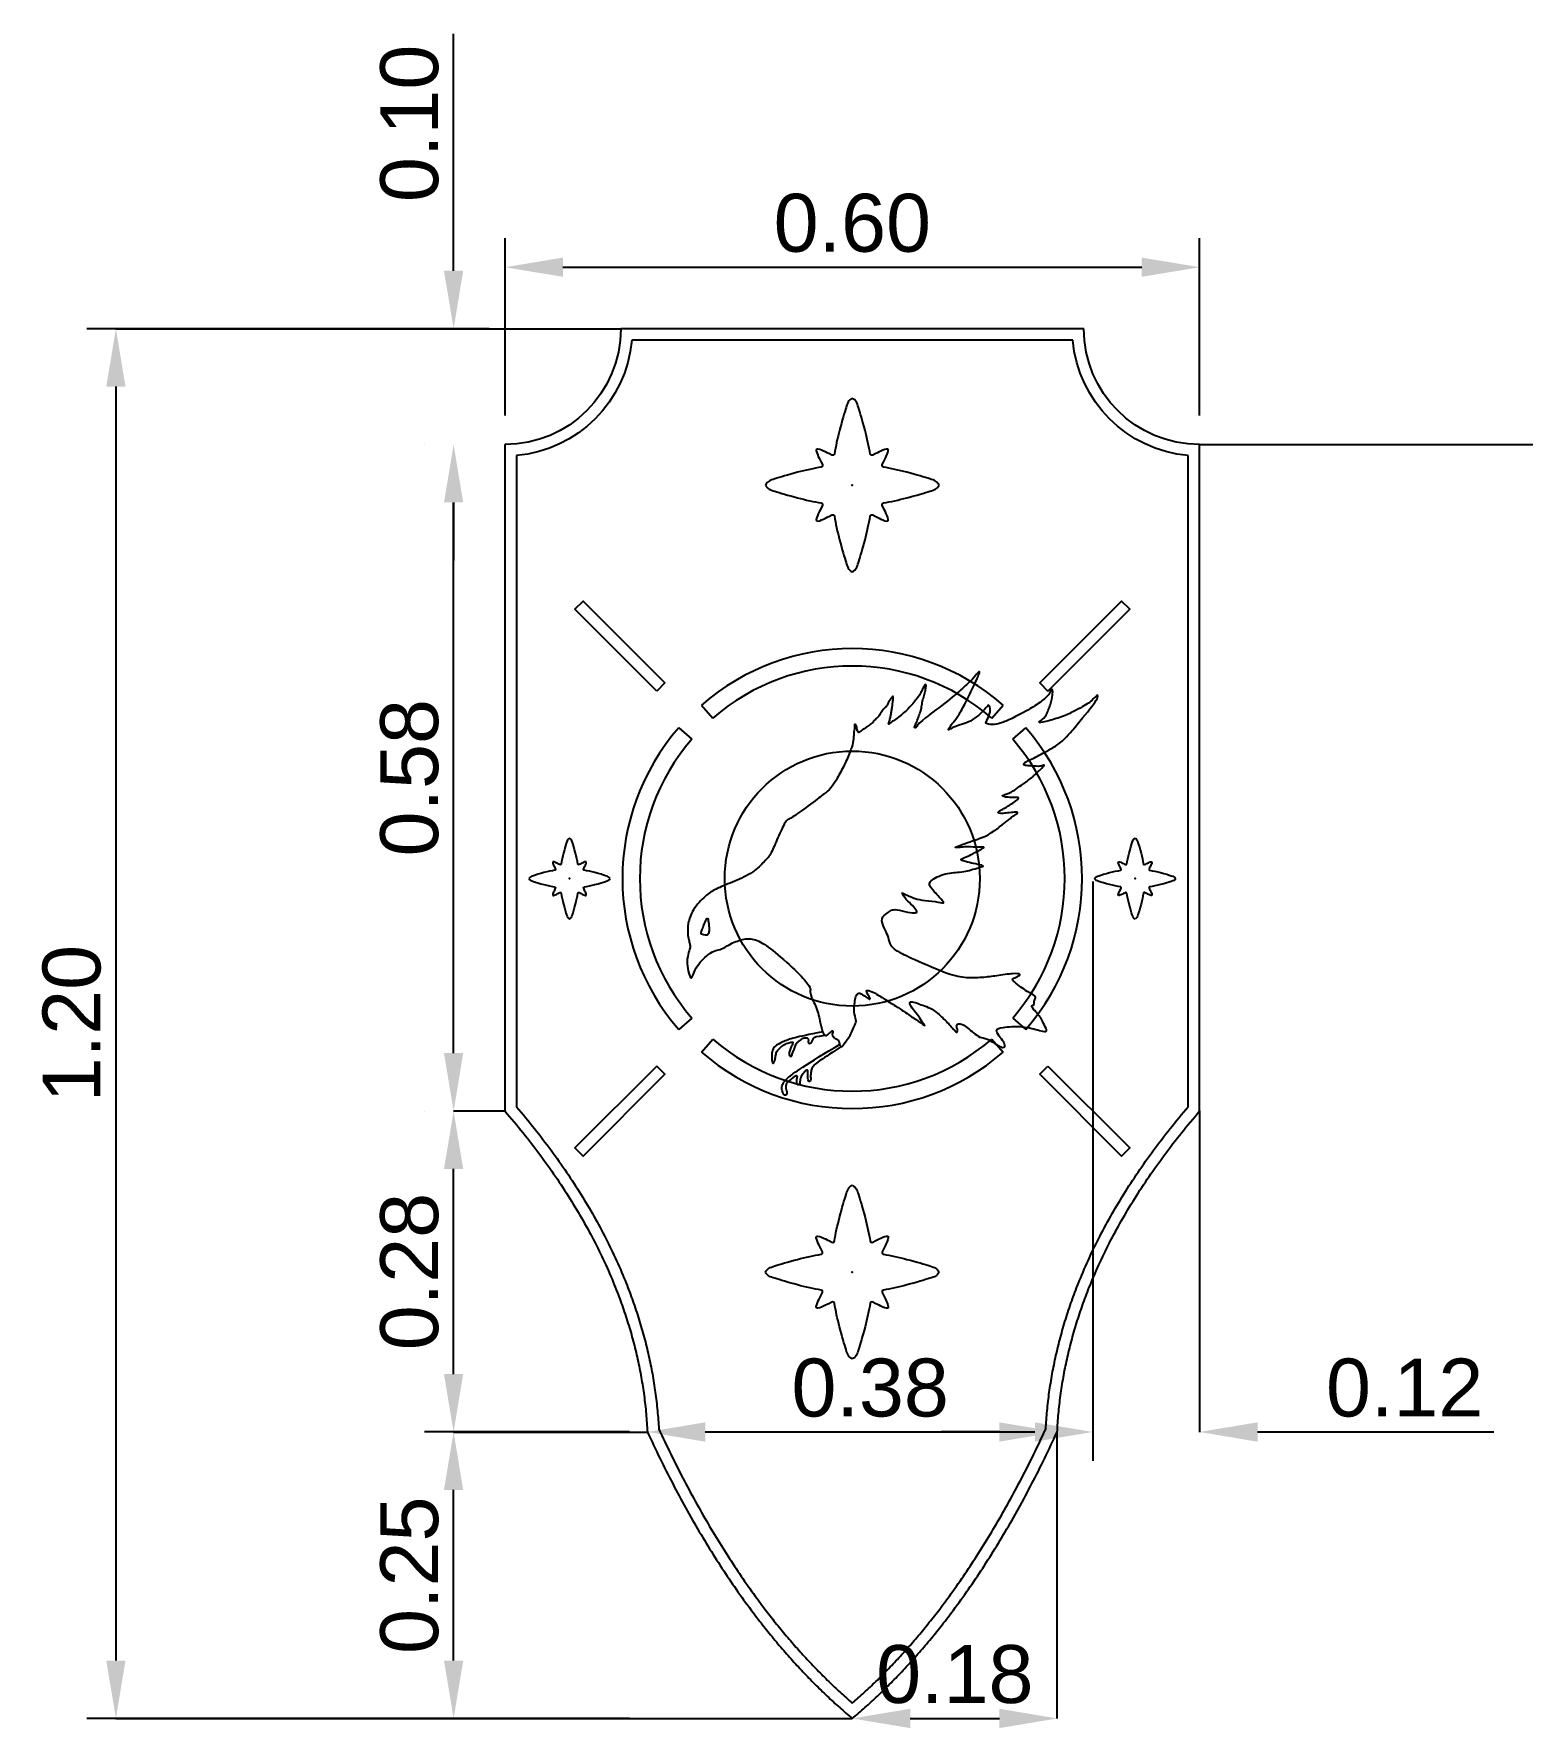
# Model space of a CAD drawing. Header units: metres. Extents: x -6.5 to 29.8, y -1.8 to 5.3.
# Drawn here: x 16.178 to 17.464, y 1.761 to 3.224 of the extents above; entities that cross this region are included whole.
import ezdxf

# ---------------------------------------------------------------- set-up
doc = ezdxf.new("R2010")
doc.units = ezdxf.units.M
for name, color, linetype, true_color in [('BANDERA$BORDE', 40, 'Continuous', 0xffbf00), ('BANDERA$CIRCULO EXT', 40, 'Continuous', 0xffbf00), ('BANDERA$CUERVO', 7, 'Continuous', 0x000000), ('BANDERA$ESTRELLAS$GRANDE', 252, 'Continuous', 0x696969), ('BANDERA$SOL', 40, 'Continuous', 0xffbf00), ('FONDO', 7, 'Continuous', 0x0f132e)]:
    doc.layers.add(name, color=color, linetype=linetype, true_color=true_color)
doc.styles.add('Predeterminado', font='')
doc.styles.get('Predeterminado').set_extended_font_data('Arial')
doc.dimstyles.new('Predeterminado', dxfattribs={"dimscale": 0.05, "dimtxt": 1, "dimasz": 1, "dimexe": 0.5, "dimexo": 0.5, "dimgap": 0.25, "dimtad": 1, "dimtoh": 1, "dimzin": 1, "dimdsep": 46, "dimtxsty": 'Predeterminado', "dimcen": 0.5, "dimazin": 1, "dimtfac": 1, "dimtdec": 4, "dimtix": 1, "dimtofl": 0, "dimtmove": 1, "dimatfit": 3, "dimfxl": 1, "dimtolj": 1, "dimtzin": 1, "dimarcsym": 0})

# ---------------------------------------------------------------- blocks, each defined once
blk = doc.blocks.new('*D145')
at = {"layer": 'Defpoints', "color": 0}
for p in [(16.541, 2.9698), (16.541, 2.9698), (16.541, 2.8698)]:
    blk.add_point(p, dxfattribs=at)
at = {"layer": 'FONDO', "color": 0, "lineweight": -2}
for p, q in [((16.541, 3.0198), (16.541, 3.2244)), ((16.516, 2.9698), (16.516, 2.9698)), ((16.516, 2.8698), (16.516, 2.8698)), ((16.541, 2.8198), (16.541, 2.7698))]:
    blk.add_line(p, q, dxfattribs=at)
at = {"layer": 'FONDO', "color": 0}
for points in [[(16.5327, 3.0198), (16.5493, 3.0198), (16.541, 2.9698)], [(16.5493, 2.8198), (16.5327, 2.8198), (16.541, 2.8698)]]:
    blk.add_solid(points, dxfattribs=at)
at = {"layer": 'FONDO', "color": 0, "insert": (16.503, 3.1471), "char_height": 0.05, "attachment_point": 5, "rotation": 90, "style": 'Predeterminado'}
blk.add_mtext('\\A1;0.10', dxfattribs=at)
blk = doc.blocks.new('*D146')
at = {"layer": 'Defpoints', "color": 0}
for p in [(16.541, 2.8698), (16.541, 2.8698), (16.541, 2.2943)]:
    blk.add_point(p, dxfattribs=at)
at = {"layer": 'FONDO', "color": 0, "lineweight": -2}
for p, q in [((16.516, 2.8698), (16.516, 2.8698)), ((16.541, 2.3443), (16.541, 2.8198)), ((16.516, 2.2943), (16.516, 2.2943))]:
    blk.add_line(p, q, dxfattribs=at)
at = {"layer": 'FONDO', "color": 0}
for points in [[(16.5493, 2.8198), (16.5327, 2.8198), (16.541, 2.8698)], [(16.5327, 2.3443), (16.5493, 2.3443), (16.541, 2.2943)]]:
    blk.add_solid(points, dxfattribs=at)
at = {"layer": 'FONDO', "color": 0, "insert": (16.503, 2.5821), "char_height": 0.05, "attachment_point": 5, "rotation": 90, "style": 'Predeterminado'}
blk.add_mtext('\\A1;0.58', dxfattribs=at)
blk = doc.blocks.new('*D147')
at = {"layer": 'Defpoints', "color": 0}
for p in [(17.0931, 2.5175), (16.7084, 2.0172), (17.0931, 2.0172)]:
    blk.add_point(p, dxfattribs=at)
at = {"layer": 'FONDO', "color": 0, "lineweight": -2}
for p, q in [((17.0931, 2.4925), (17.0931, 1.9922)), ((16.7084, 2.0422), (16.7084, 2.0422)), ((16.7584, 2.0172), (17.0431, 2.0172))]:
    blk.add_line(p, q, dxfattribs=at)
at = {"layer": 'FONDO', "color": 0}
for points in [[(16.7584, 2.0255), (16.7584, 2.0088), (16.7084, 2.0172)], [(17.0431, 2.0088), (17.0431, 2.0255), (17.0931, 2.0172)]]:
    blk.add_solid(points, dxfattribs=at)
at = {"layer": 'FONDO', "color": 0, "insert": (16.9008, 2.0552), "char_height": 0.05, "attachment_point": 5, "style": 'Predeterminado'}
blk.add_mtext('\\A1;0.38', dxfattribs=at)
blk = doc.blocks.new('*D148')
at = {"layer": 'Defpoints', "color": 0}
for p in [(17.1854, 3.0229), (16.5854, 2.8698), (17.1854, 2.8698)]:
    blk.add_point(p, dxfattribs=at)
at = {"layer": 'FONDO', "color": 0, "lineweight": -2}
for p, q in [((16.5854, 2.8948), (16.5854, 3.0479)), ((17.1854, 2.8948), (17.1854, 3.0479)), ((16.6354, 3.0229), (17.1354, 3.0229))]:
    blk.add_line(p, q, dxfattribs=at)
at = {"layer": 'FONDO', "color": 0}
for points in [[(16.6354, 3.0312), (16.6354, 3.0146), (16.5854, 3.0229)], [(17.1354, 3.0146), (17.1354, 3.0312), (17.1854, 3.0229)]]:
    blk.add_solid(points, dxfattribs=at)
at = {"layer": 'FONDO', "color": 0, "insert": (16.8854, 3.0609), "char_height": 0.05, "attachment_point": 5, "style": 'Predeterminado'}
blk.add_mtext('\\A1;0.60', dxfattribs=at)
blk = doc.blocks.new('*D149')
at = {"layer": 'Defpoints', "color": 0}
for p in [(17.0624, 2.0172), (17.1854, 2.0172), (17.1854, 2.0172)]:
    blk.add_point(p, dxfattribs=at)
at = {"layer": 'FONDO', "color": 0, "lineweight": -2}
for p, q in [((17.0624, 2.0422), (17.0624, 2.0422)), ((17.1854, 2.0422), (17.1854, 2.0422)), ((17.0124, 2.0172), (16.9624, 2.0172)), ((17.2354, 2.0172), (17.4396, 2.0172))]:
    blk.add_line(p, q, dxfattribs=at)
at = {"layer": 'FONDO', "color": 0}
for points in [[(17.0124, 2.0088), (17.0124, 2.0255), (17.0624, 2.0172)], [(17.2354, 2.0255), (17.2354, 2.0088), (17.1854, 2.0172)]]:
    blk.add_solid(points, dxfattribs=at)
at = {"layer": 'FONDO', "color": 0, "insert": (17.3625, 2.0552), "char_height": 0.05, "attachment_point": 5, "style": 'Predeterminado'}
blk.add_mtext('\\A1;0.12', dxfattribs=at)
blk = doc.blocks.new('*D150')
at = {"layer": 'Defpoints', "color": 0}
for p in [(16.8854, 1.7698), (17.0624, 1.7698), (17.0624, 1.7698)]:
    blk.add_point(p, dxfattribs=at)
at = {"layer": 'FONDO', "color": 0, "lineweight": -2}
for p, q in [((16.8854, 1.7948), (16.8854, 1.7948)), ((17.0624, 1.7948), (17.0624, 1.7948)), ((16.9354, 1.7698), (17.0124, 1.7698))]:
    blk.add_line(p, q, dxfattribs=at)
at = {"layer": 'FONDO', "color": 0}
for points in [[(16.9354, 1.7782), (16.9354, 1.7615), (16.8854, 1.7698)], [(17.0124, 1.7615), (17.0124, 1.7782), (17.0624, 1.7698)]]:
    blk.add_solid(points, dxfattribs=at)
at = {"layer": 'FONDO', "color": 0, "insert": (16.9739, 1.8078), "char_height": 0.05, "attachment_point": 5, "style": 'Predeterminado'}
blk.add_mtext('\\A1;0.18', dxfattribs=at)
blk = doc.blocks.new('*D151')
at = {"layer": 'Defpoints', "color": 0}
for p in [(16.541, 2.2943), (16.541, 2.2943), (16.541, 2.0172)]:
    blk.add_point(p, dxfattribs=at)
at = {"layer": 'FONDO', "color": 0, "lineweight": -2}
for p, q in [((16.516, 2.2943), (16.516, 2.2943)), ((16.541, 2.0672), (16.541, 2.2443)), ((16.516, 2.0172), (16.516, 2.0172))]:
    blk.add_line(p, q, dxfattribs=at)
at = {"layer": 'FONDO', "color": 0}
for points in [[(16.5493, 2.2443), (16.5327, 2.2443), (16.541, 2.2943)], [(16.5327, 2.0672), (16.5493, 2.0672), (16.541, 2.0172)]]:
    blk.add_solid(points, dxfattribs=at)
at = {"layer": 'FONDO', "color": 0, "insert": (16.503, 2.1557), "char_height": 0.05, "attachment_point": 5, "rotation": 90, "style": 'Predeterminado'}
blk.add_mtext('\\A1;0.28', dxfattribs=at)
blk = doc.blocks.new('*D152')
at = {"layer": 'Defpoints', "color": 0}
for p in [(16.541, 2.0172), (16.718, 2.0172), (16.718, 1.7698)]:
    blk.add_point(p, dxfattribs=at)
at = {"layer": 'FONDO', "color": 0, "lineweight": -2}
for p, q in [((16.693, 2.0172), (16.516, 2.0172)), ((16.541, 1.8198), (16.541, 1.9672)), ((16.693, 1.7698), (16.516, 1.7698))]:
    blk.add_line(p, q, dxfattribs=at)
at = {"layer": 'FONDO', "color": 0}
for points in [[(16.5493, 1.9672), (16.5327, 1.9672), (16.541, 2.0172)], [(16.5327, 1.8198), (16.5493, 1.8198), (16.541, 1.7698)]]:
    blk.add_solid(points, dxfattribs=at)
at = {"layer": 'FONDO', "color": 0, "insert": (16.503, 1.8935), "char_height": 0.05, "attachment_point": 5, "rotation": 90, "style": 'Predeterminado'}
blk.add_mtext('\\A1;0.25', dxfattribs=at)
blk = doc.blocks.new('*D153')
at = {"layer": 'Defpoints', "color": 0}
for p in [(16.5968, 2.9698), (16.2493, 1.7698), (16.5968, 1.7698)]:
    blk.add_point(p, dxfattribs=at)
at = {"layer": 'FONDO', "color": 0, "lineweight": -2}
for p, q in [((16.5718, 2.9698), (16.2243, 2.9698)), ((16.2493, 2.9198), (16.2493, 1.8198)), ((16.5718, 1.7698), (16.2243, 1.7698))]:
    blk.add_line(p, q, dxfattribs=at)
at = {"layer": 'FONDO', "color": 0}
for points in [[(16.2576, 2.9198), (16.241, 2.9198), (16.2493, 2.9698)], [(16.241, 1.8198), (16.2576, 1.8198), (16.2493, 1.7698)]]:
    blk.add_solid(points, dxfattribs=at)
at = {"layer": 'FONDO', "color": 0, "insert": (16.2113, 2.3698), "char_height": 0.05, "attachment_point": 5, "rotation": 90, "style": 'Predeterminado'}
blk.add_mtext('\\A1;1.20', dxfattribs=at)

msp = doc.modelspace()

# ---------------------------------------------------------------- linework, layer by layer
at = {"layer": 'BANDERA$BORDE'}
for p, q in [((17.07584, 2.95982), (16.69493, 2.95982)), ((16.59538, 2.86028), (16.59538, 2.29803)), ((17.17538, 2.29803), (17.17538, 2.86028))]:
    msp.add_line(p, q, dxfattribs=at)
at = {"layer": 'BANDERA$BORDE', "extrusion": (0, 0, -1)}
for centre, radius, start, end in [((-16.58538, 2.96982), 0.1, 180, 270), ((-17.18538, 2.96982), 0.1, 270, 0), ((-16.58538, 2.96982), 0.11, 185.21591, 264.78409), ((-17.18538, 2.96982), 0.11, 275.21591, 354.78409)]:
    msp.add_arc(centre, radius, start, end, dxfattribs=at)
at = {"layer": 'BANDERA$BORDE'}
for points in [[(17.08538, 2.96982), (16.88538, 2.96982), (16.68538, 2.96982)], [(16.58538, 2.86982), (16.58538, 2.58208), (16.58538, 2.29434)], [(17.18538, 2.29434), (17.18538, 2.58208), (17.18538, 2.86982)], [(16.59538, 2.29803), (16.71053, 2.16268), (16.71828, 2.0196)], [(17.05248, 2.0196), (17.06024, 2.16268), (17.17538, 2.29803)], [(16.58538, 2.29434), (16.70142, 2.15934), (16.7084, 2.01716)], [(17.06237, 2.01716), (17.06935, 2.15934), (17.18538, 2.29434)], [(16.71828, 2.0196), (16.78927, 1.86649), (16.88538, 1.78297)], [(16.88538, 1.78297), (16.9815, 1.86649), (17.05248, 2.0196)], [(16.7084, 2.01716), (16.78293, 1.85564), (16.88538, 1.76982)], [(16.88538, 1.76982), (16.98783, 1.85564), (17.06237, 2.01716)]]:
    msp.add_open_spline(points, degree=2, dxfattribs=at)
at = {"layer": 'BANDERA$CIRCULO EXT'}
for points in [[(16.71644, 2.65689), (16.64573, 2.7276), (16.6528, 2.73467), (16.72351, 2.66396)], [(17.05433, 2.65689), (17.12504, 2.7276), (17.11797, 2.73467), (17.04726, 2.66396)], [(16.71644, 2.33314), (16.64573, 2.26243), (16.6528, 2.25536), (16.72351, 2.32607)], [(17.05433, 2.33314), (17.12504, 2.26243), (17.11797, 2.25536), (17.04726, 2.32607)]]:
    msp.add_lwpolyline(points, close=True, dxfattribs=at)
for points in [[(16.75512, 2.64486), (16.76496, 2.63354)], [(17.00581, 2.63354), (17.01565, 2.64486)], [(16.73553, 2.62527), (16.74685, 2.61543)], [(17.02391, 2.61543), (17.03523, 2.62527)], [(16.74685, 2.37459), (16.73553, 2.36475)], [(17.02391, 2.37459), (17.03523, 2.36475)], [(16.75512, 2.34516), (16.76496, 2.35648)], [(17.00581, 2.35648), (17.01565, 2.34516)]]:
    msp.add_lwpolyline(points, dxfattribs=at)
for radius, start, end in [(0.19855, 49, 131), (0.18355, 49, 131), (0.19855, 139, 221), (0.19855, 319, 41), (0.18355, 139, 221), (0.18355, 319, 41), (0.18355, 229, 311), (0.19855, 229, 311)]:
    msp.add_arc((16.88538, 2.49501), radius, start, end, dxfattribs=at)
at = {"layer": 'BANDERA$CUERVO'}
for points in [[(16.74587, 2.40941), (16.74517, 2.41005), (16.74356, 2.41517), (16.74213, 2.42343), (16.74413, 2.43211), (16.74555, 2.43567), (16.74512, 2.43852), (16.74413, 2.44179), (16.74313, 2.44748), (16.74313, 2.45574), (16.74683, 2.46798), (16.75907, 2.48107), (16.76661, 2.48577), (16.78141, 2.49174), (16.79864, 2.499), (16.80895, 2.50927), (16.81493, 2.51539), (16.81991, 2.52791), (16.82736, 2.54442), (16.82972, 2.54582), (16.83803, 2.55068), (16.85679, 2.56492), (16.86445, 2.57043), (16.86893, 2.57575), (16.87444, 2.58519), (16.88095, 2.59779), (16.88538, 2.60928), (16.88662, 2.61582), (16.88652, 2.61966), (16.88688, 2.62305), (16.88753, 2.62507), (16.88724, 2.62699), (16.88724, 2.62816), (16.88802, 2.62826), (16.88861, 2.62709), (16.88932, 2.62634), (16.88935, 2.62458), (16.88952, 2.62269), (16.89049, 2.62123), (16.89141, 2.62116), (16.89287, 2.62266), (16.89456, 2.62383), (16.89645, 2.6249), (16.8986, 2.6263), (16.90269, 2.6293), (16.90448, 2.63178), (16.90661, 2.63332), (16.90869, 2.63585), (16.91182, 2.64081), (16.91346, 2.64235), (16.9151, 2.64379), (16.91639, 2.64676), (16.91768, 2.64944), (16.91986, 2.65178), (16.92055, 2.65317), (16.92075, 2.65024), (16.92021, 2.64627), (16.91976, 2.6425), (16.91916, 2.63882), (16.91852, 2.6356), (16.91797, 2.63287), (16.91688, 2.6288), (16.91653, 2.62786), (16.91787, 2.629), (16.91892, 2.62994), (16.92135, 2.63168), (16.92651, 2.6349), (16.93763, 2.64544), (16.94296, 2.65286), (16.94517, 2.65647), (16.94695, 2.66064), (16.94848, 2.66321), (16.94934, 2.66162), (16.94878, 2.65886), (16.94799, 2.65408), (16.94633, 2.64961), (16.94529, 2.64459), (16.94505, 2.64054), (16.9399, 2.62774), (16.93874, 2.62492), (16.94051, 2.62541), (16.94247, 2.62841), (16.94492, 2.63099), (16.96987, 2.64995), (16.98075, 2.65917), (16.99, 2.66793), (16.99399, 2.67314), (16.99546, 2.674), (16.99521, 2.67222), (16.9889, 2.65807), (16.98151, 2.64341), (16.97561, 2.63335), (16.97145, 2.62873), (16.96865, 2.6245), (16.9679, 2.62268), (16.97092, 2.62495), (16.97879, 2.62798), (16.98575, 2.62994), (16.99225, 2.6338), (17.00087, 2.64212), (17.00261, 2.64499), (17.00367, 2.64462), (17.00526, 2.63947), (17.00155, 2.63138), (17.00057, 2.62972), (17.00102, 2.62881), (17.00292, 2.6282), (17.00806, 2.62771), (17.01461, 2.62932), (17.02381, 2.63344), (17.03931, 2.64161), (17.05051, 2.6491), (17.05558, 2.65417), (17.05739, 2.65855), (17.05837, 2.65863), (17.05868, 2.65417), (17.05686, 2.6457), (17.05263, 2.63496), (17.04884, 2.63193), (17.04476, 2.6289), (17.05459, 2.63102), (17.06828, 2.63511), (17.07857, 2.64025), (17.08591, 2.64433), (17.09059, 2.64728), (17.09453, 2.65107), (17.09778, 2.65424), (17.09733, 2.65144), (17.09589, 2.64766), (17.07312, 2.61988), (17.06459, 2.61146), (17.0547, 2.60573), (17.0484, 2.60231), (17.04218, 2.59887), (17.03627, 2.59646), (17.03422, 2.59513), (17.03321, 2.59369), (17.03337, 2.59308), (17.03619, 2.59248), (17.04511, 2.59176), (17.04937, 2.59212), (17.05243, 2.59381), (17.04797, 2.58905), (17.04592, 2.58768), (17.04258, 2.58422), (17.04198, 2.58354), (17.04041, 2.58205), (17.03038, 2.57485), (17.02745, 2.57292), (17.02442, 2.57058), (17.0207, 2.56875), (17.01688, 2.56741), (17.0148, 2.56671), (17.01524, 2.56612), (17.01683, 2.56537), (17.02313, 2.56507), (17.02735, 2.56493), (17.02944, 2.56517), (17.02834, 2.56304), (17.02219, 2.55902), (17.01976, 2.55738), (17.01514, 2.5548), (17.01142, 2.55277), (17.01088, 2.55212), (17.01356, 2.55098), (17.01772, 2.55158), (17.02432, 2.55207), (17.02839, 2.55282), (17.02829, 2.55148), (17.02492, 2.54934), (17.02194, 2.54711), (17.01882, 2.54438), (17.01589, 2.5422), (17.01316, 2.54056), (17.01192, 2.53892), (17.00676, 2.53562), (17.0026, 2.53222), (16.98505, 2.52611), (16.97863, 2.52362), (16.97333, 2.52195), (16.97545, 2.5215), (16.98067, 2.52241), (16.98657, 2.52233), (16.99822, 2.5221), (17.00064, 2.52241), (16.99043, 2.51696), (16.98551, 2.51439), (16.97908, 2.51204), (16.9787, 2.51038), (16.99799, 2.50645), (16.99965, 2.50569), (16.99111, 2.50348), (16.98461, 2.50154), (16.9793, 2.50065), (16.96364, 2.49966), (16.94984, 2.49183), (16.95354, 2.48628), (16.9635, 2.47603), (16.96535, 2.47304), (16.95781, 2.47546), (16.94443, 2.47632), (16.93802, 2.47831), (16.93062, 2.48144), (16.92721, 2.48386), (16.9319, 2.4766), (16.93746, 2.4719), (16.94187, 2.46635), (16.94059, 2.46536), (16.9339, 2.46564), (16.92294, 2.46863), (16.91881, 2.46792), (16.91639, 2.46536), (16.90928, 2.46123), (16.91298, 2.45212), (16.91625, 2.446), (16.91781, 2.43846), (16.92052, 2.43476), (16.92536, 2.43177), (16.93148, 2.42821), (16.96805, 2.41213), (16.98186, 2.409), (16.99808, 2.40942), (17.00947, 2.41099), (17.02541, 2.41348), (17.03175, 2.41245), (17.0283, 2.41049), (17.02288, 2.40841), (17.02461, 2.40622), (17.03141, 2.40115), (17.03602, 2.39757), (17.04386, 2.394), (17.04363, 2.39135), (17.04201, 2.38824), (17.04271, 2.38582), (17.03982, 2.38535), (17.04121, 2.38282), (17.04916, 2.37417), (17.05101, 2.36864), (17.05481, 2.36241), (17.04882, 2.36322), (17.03235, 2.36807), (17.01352, 2.36655), (17.00875, 2.36466), (17.01193, 2.35884), (17.01639, 2.35415), (17.0176, 2.34984), (17.01571, 2.34878), (17.01208, 2.35014), (17.00127, 2.35748), (16.99559, 2.35748), (16.99007, 2.36194), (16.98508, 2.36602), (16.98047, 2.36943), (16.97646, 2.37011), (16.97502, 2.36754), (16.97646, 2.36489), (16.97623, 2.36232), (16.97502, 2.36209), (16.96811, 2.37052), (16.95878, 2.37917), (16.95278, 2.38332), (16.94598, 2.38563), (16.94102, 2.3877), (16.93549, 2.3892), (16.93445, 2.38736), (16.93803, 2.38182), (16.94264, 2.37629), (16.94667, 2.36972), (16.94955, 2.36684), (16.93929, 2.37421), (16.93584, 2.37606), (16.92961, 2.38078), (16.92408, 2.38413), (16.91128, 2.3922), (16.90863, 2.39404), (16.9003, 2.39851), (16.89632, 2.39894), (16.9003, 2.39253), (16.90158, 2.38955), (16.89361, 2.39538), (16.88977, 2.39695), (16.88806, 2.39197), (16.88723, 2.38707), (16.88643, 2.38009), (16.88923, 2.37225), (16.88803, 2.36967), (16.88393, 2.35974), (16.8816, 2.35682), (16.87921, 2.35339), (16.87768, 2.35111), (16.87616, 2.34938), (16.87544, 2.35058), (16.87399, 2.35159), (16.87436, 2.35291), (16.87355, 2.35581), (16.87046, 2.35701), (16.86861, 2.35858), (16.86784, 2.36059), (16.86869, 2.36252), (16.86873, 2.36417), (16.86632, 2.3624), (16.86354, 2.35963), (16.86242, 2.35918), (16.86049, 2.36099), (16.85989, 2.36224), (16.85828, 2.36805), (16.85528, 2.38258), (16.84913, 2.39374), (16.84907, 2.3987), (16.84938, 2.40122), (16.83978, 2.41313), (16.81718, 2.43273), (16.80416, 2.4423), (16.79377, 2.4438), (16.78126, 2.43969), (16.77323, 2.43409), (16.76893, 2.43334), (16.76361, 2.43185), (16.75502, 2.42438), (16.75025, 2.41798), (16.74774, 2.41136), (16.74656, 2.40878), (16.74587, 2.40941)], [(16.76024, 2.46086), (16.75979, 2.46085), (16.75842, 2.45774), (16.75599, 2.45157), (16.75478, 2.44849), (16.75469, 2.447), (16.7573, 2.44625), (16.75982, 2.44606), (16.76141, 2.44718), (16.76188, 2.45055), (16.76113, 2.45783), (16.76069, 2.46088), (16.76024, 2.46086)], [(16.85981, 2.36271), (16.84692, 2.36008), (16.83459, 2.35766), (16.82453, 2.35387), (16.81969, 2.351), (16.81651, 2.3486), (16.8156, 2.34207), (16.8159, 2.33807), (16.81628, 2.33565), (16.81719, 2.33549), (16.81802, 2.33625), (16.81893, 2.3395), (16.81938, 2.34366), (16.82044, 2.34654), (16.82317, 2.34896), (16.82658, 2.35188), (16.83079, 2.35325), (16.83368, 2.35419), (16.83428, 2.35342), (16.83307, 2.35062), (16.83149, 2.34745), (16.8305, 2.34404), (16.8308, 2.342), (16.8327, 2.34102), (16.83323, 2.34215), (16.83368, 2.34472), (16.83572, 2.34828), (16.83648, 2.35176), (16.83731, 2.35319), (16.83958, 2.35486), (16.84232, 2.35701), (16.84505, 2.3579), (16.8476, 2.35713), (16.84737, 2.35418), (16.84729, 2.35251), (16.84971, 2.35266), (16.8513, 2.35561), (16.85168, 2.35698), (16.85229, 2.35788), (16.85365, 2.35864), (16.8619, 2.35978)], [(16.82639, 2.30801), (16.82488, 2.31127), (16.82427, 2.31475), (16.82518, 2.3177), (16.82896, 2.32314), (16.83864, 2.32942), (16.86156, 2.34462), (16.8743, 2.35164)], [(16.87585, 2.35), (16.86444, 2.3425), (16.85574, 2.33683), (16.85256, 2.33426), (16.85029, 2.33123), (16.84954, 2.32753), (16.84931, 2.32458), (16.84946, 2.32276), (16.84961, 2.32057), (16.84833, 2.31959), (16.84749, 2.31989), (16.84696, 2.32231), (16.84696, 2.32481), (16.84696, 2.32745), (16.84712, 2.32995), (16.84522, 2.3295), (16.84227, 2.32594), (16.84017, 2.32226), (16.84038, 2.32102), (16.83996, 2.31791), (16.83947, 2.31705), (16.83843, 2.31697), (16.83756, 2.3174), (16.83748, 2.31935), (16.83735, 2.32212), (16.83788, 2.32326), (16.83811, 2.32458), (16.83706, 2.32505), (16.83582, 2.32413), (16.8336, 2.32265), (16.82899, 2.31917), (16.82804, 2.31706), (16.82778, 2.31585), (16.82808, 2.31249), (16.82893, 2.31079), (16.82893, 2.30936), (16.82844, 2.30819), (16.82822, 2.30828), (16.82723, 2.30772), (16.82639, 2.30801)]]:
    msp.add_open_spline(points, degree=3, dxfattribs=at)
at = {"layer": 'BANDERA$ESTRELLAS$GRANDE', "extrusion": (0, 0, -1)}
for centre, radius, start, end in [((-16.86845, 2.86201), 0.00148, 189.8121, 301.39053), ((-16.90232, 2.86201), 0.00148, 238.60947, 350.1879), ((-16.85824, 2.85177), 0.00148, 153.28952, 260.20244), ((-16.91253, 2.85177), 0.00148, 279.79756, 26.71048), ((-16.85824, 2.81788), 0.00148, 99.79756, 206.71048), ((-16.86844, 2.80767), 0.00148, 63.28952, 170.20244), ((-16.90233, 2.80767), 0.00148, 9.79756, 116.71048), ((-16.91253, 2.81788), 0.00148, 333.28952, 80.20244), ((-16.62844, 2.50292), 0.00069, 153.28952, 260.20244), ((-16.6332, 2.5077), 0.00069, 189.8121, 301.39053), ((-16.64901, 2.5077), 0.00069, 238.60947, 350.1879), ((-16.65378, 2.50292), 0.00069, 279.79756, 26.71048), ((-16.62844, 2.4871), 0.00069, 99.79756, 206.71048), ((-16.65378, 2.4871), 0.00069, 333.28952, 80.20244), ((-16.6332, 2.48234), 0.00069, 63.28952, 170.20244), ((-16.64901, 2.48234), 0.00069, 9.79756, 116.71048)]:
    msp.add_arc(centre, radius, start, end, dxfattribs=at)
at = {"layer": 'BANDERA$ESTRELLAS$GRANDE'}
for centre, radius, start, end in [((17.11699, 2.50292), 0.00069, 279.79756, 26.71048), ((17.12176, 2.5077), 0.00069, 238.60947, 350.1879), ((17.13756, 2.5077), 0.00069, 189.8121, 301.39053), ((17.14233, 2.50292), 0.00069, 153.28952, 260.20244), ((17.11699, 2.4871), 0.00069, 333.28952, 80.20244), ((17.14233, 2.4871), 0.00069, 99.79756, 206.71048), ((17.12175, 2.48234), 0.00069, 9.79756, 116.71048), ((17.13757, 2.48234), 0.00069, 63.28952, 170.20244), ((16.86844, 2.18235), 0.00148, 243.28952, 350.20244), ((16.90233, 2.18235), 0.00148, 189.79756, 296.71048), ((16.85824, 2.17215), 0.00148, 279.79756, 26.71048), ((16.91253, 2.17215), 0.00148, 153.28952, 260.20244), ((16.85824, 2.13826), 0.00148, 333.28952, 80.20244), ((16.91253, 2.13826), 0.00148, 99.79756, 206.71048), ((16.86845, 2.12802), 0.00148, 9.8121, 121.39053), ((16.90232, 2.12802), 0.00148, 58.60947, 170.1879)]:
    msp.add_arc(centre, radius, start, end, dxfattribs=at)
for points, knots in [([(16.88538, 2.90982), (16.8819, 2.90787), (16.88089, 2.9043), (16.87474, 2.88492), (16.87094, 2.86775), (16.8699, 2.86175)], [0.334356109, 0.334356109, 0.334356109, 0.334356109, 0.346991838, 0.359627567, 0.369654658, 0.369654658, 0.369654658, 0.369654658]), ([(16.90086, 2.86175), (16.89983, 2.86775), (16.89602, 2.88492), (16.88988, 2.9043), (16.88886, 2.90787), (16.88538, 2.90982)], [0.29905756, 0.29905756, 0.29905756, 0.29905756, 0.309084651, 0.32172038, 0.334356109, 0.334356109, 0.334356109, 0.334356109]), ([(16.85437, 2.86583), (16.85398, 2.86417), (16.85561, 2.86022), (16.85802, 2.85549), (16.85956, 2.85243)], [0.382119041, 0.382119041, 0.382119041, 0.382119041, 0.387959382, 0.392698786, 0.392698786, 0.392698786, 0.392698786]), ([(16.86767, 2.86074), (16.86466, 2.86221), (16.85996, 2.8646), (16.85603, 2.86623), (16.85437, 2.86583)], [0.371602069, 0.371602069, 0.371602069, 0.371602069, 0.3762787, 0.382119041, 0.382119041, 0.382119041, 0.382119041]), ([(16.91639, 2.86583), (16.91473, 2.86623), (16.91081, 2.8646), (16.90611, 2.86221), (16.90309, 2.86074)], [0.286593177, 0.286593177, 0.286593177, 0.286593177, 0.292433518, 0.297110149, 0.297110149, 0.297110149, 0.297110149]), ([(16.91121, 2.85243), (16.91275, 2.85549), (16.91516, 2.86022), (16.91679, 2.86417), (16.91639, 2.86583)], [0.276013432, 0.276013432, 0.276013432, 0.276013432, 0.280752836, 0.286593177, 0.286593177, 0.286593177, 0.286593177]), ([(16.85849, 2.85031), (16.85248, 2.84927), (16.8353, 2.84546), (16.8159, 2.83931), (16.81233, 2.8383), (16.81038, 2.83482)], [0.394564769, 0.394564769, 0.394564769, 0.394564769, 0.404613113, 0.417248842, 0.42988457, 0.42988457, 0.42988457, 0.42988457]), ([(16.96038, 2.83482), (16.95843, 2.8383), (16.95487, 2.83931), (16.93547, 2.84546), (16.91829, 2.84927), (16.91228, 2.85031)], [0.620946689, 0.620946689, 0.620946689, 0.620946689, 0.633582418, 0.646218146, 0.65626649, 0.65626649, 0.65626649, 0.65626649]), ([(16.81038, 2.83482), (16.81233, 2.83134), (16.8159, 2.83033), (16.8353, 2.82418), (16.85248, 2.82037), (16.85849, 2.81933)], [0.42988457, 0.42988457, 0.42988457, 0.42988457, 0.442520299, 0.455156028, 0.465204372, 0.465204372, 0.465204372, 0.465204372]), ([(16.91228, 2.81933), (16.91829, 2.82037), (16.93547, 2.82418), (16.95487, 2.83033), (16.95843, 2.83134), (16.96038, 2.83482)], [0.585626887, 0.585626887, 0.585626887, 0.585626887, 0.595675231, 0.60831096, 0.620946689, 0.620946689, 0.620946689, 0.620946689]), ([(16.85956, 2.81721), (16.85802, 2.81415), (16.85561, 2.80942), (16.85398, 2.80547), (16.85437, 2.80381)], [0.467070355, 0.467070355, 0.467070355, 0.467070355, 0.471809759, 0.4776501, 0.4776501, 0.4776501, 0.4776501]), ([(16.85437, 2.80381), (16.85603, 2.80341), (16.85999, 2.80505), (16.86471, 2.80746), (16.86777, 2.809)], [0.4776501, 0.4776501, 0.4776501, 0.4776501, 0.483490441, 0.488229845, 0.488229845, 0.488229845, 0.488229845]), ([(16.90299, 2.809), (16.90605, 2.80746), (16.91078, 2.80505), (16.91473, 2.80341), (16.91639, 2.80381)], [0.562601414, 0.562601414, 0.562601414, 0.562601414, 0.567340818, 0.573181159, 0.573181159, 0.573181159, 0.573181159]), ([(16.91639, 2.80381), (16.91679, 2.80547), (16.91516, 2.80942), (16.91275, 2.81415), (16.91121, 2.81721)], [0.573181159, 0.573181159, 0.573181159, 0.573181159, 0.5790215, 0.583760904, 0.583760904, 0.583760904, 0.583760904]), ([(16.8699, 2.80793), (16.87093, 2.80192), (16.87474, 2.78473), (16.88089, 2.76534), (16.8819, 2.76177), (16.88538, 2.75982)], [0.490095828, 0.490095828, 0.490095828, 0.490095828, 0.500144172, 0.512779901, 0.52541563, 0.52541563, 0.52541563, 0.52541563]), ([(16.88538, 2.75982), (16.88886, 2.76177), (16.88988, 2.76534), (16.89603, 2.78473), (16.89983, 2.80192), (16.90087, 2.80793)], [0.52541563, 0.52541563, 0.52541563, 0.52541563, 0.538051358, 0.550687087, 0.560735431, 0.560735431, 0.560735431, 0.560735431]), ([(16.64111, 2.53001), (16.63948, 2.5291), (16.63901, 2.52744), (16.63614, 2.51839), (16.63437, 2.51038), (16.63388, 2.50758)], [0.334356109, 0.334356109, 0.334356109, 0.334356109, 0.346991838, 0.359627567, 0.369654658, 0.369654658, 0.369654658, 0.369654658]), ([(16.64833, 2.50758), (16.64785, 2.51038), (16.64607, 2.51839), (16.6432, 2.52744), (16.64273, 2.5291), (16.64111, 2.53001)], [0.29905756, 0.29905756, 0.29905756, 0.29905756, 0.309084651, 0.32172038, 0.334356109, 0.334356109, 0.334356109, 0.334356109]), ([(17.12244, 2.50758), (17.12292, 2.51038), (17.1247, 2.51839), (17.12756, 2.52744), (17.12804, 2.5291), (17.12966, 2.53001)], [0.29905756, 0.29905756, 0.29905756, 0.29905756, 0.309084651, 0.32172038, 0.334356109, 0.334356109, 0.334356109, 0.334356109]), ([(17.12966, 2.53001), (17.13128, 2.5291), (17.13176, 2.52744), (17.13463, 2.51839), (17.1364, 2.51038), (17.13688, 2.50758)], [0.334356109, 0.334356109, 0.334356109, 0.334356109, 0.346991838, 0.359627567, 0.369654658, 0.369654658, 0.369654658, 0.369654658]), ([(16.62856, 2.50224), (16.62575, 2.50176), (16.61773, 2.49998), (16.60868, 2.49711), (16.60702, 2.49664), (16.60611, 2.49501)], [0.394564769, 0.394564769, 0.394564769, 0.394564769, 0.404613113, 0.417248842, 0.42988457, 0.42988457, 0.42988457, 0.42988457]), ([(16.62664, 2.50948), (16.62645, 2.50871), (16.62721, 2.50686), (16.62834, 2.50466), (16.62906, 2.50323)], [0.382119041, 0.382119041, 0.382119041, 0.382119041, 0.387959382, 0.392698786, 0.392698786, 0.392698786, 0.392698786]), ([(16.63284, 2.50711), (16.63144, 2.5078), (16.62924, 2.50891), (16.62741, 2.50967), (16.62664, 2.50948)], [0.371602069, 0.371602069, 0.371602069, 0.371602069, 0.3762787, 0.382119041, 0.382119041, 0.382119041, 0.382119041]), ([(16.65558, 2.50948), (16.6548, 2.50967), (16.65297, 2.50891), (16.65078, 2.5078), (16.64937, 2.50711)], [0.286593177, 0.286593177, 0.286593177, 0.286593177, 0.292433518, 0.297110149, 0.297110149, 0.297110149, 0.297110149]), ([(16.65316, 2.50323), (16.65388, 2.50466), (16.655, 2.50686), (16.65576, 2.50871), (16.65558, 2.50948)], [0.276013432, 0.276013432, 0.276013432, 0.276013432, 0.280752836, 0.286593177, 0.286593177, 0.286593177, 0.286593177]), ([(16.67611, 2.49501), (16.6752, 2.49664), (16.67353, 2.49711), (16.66448, 2.49998), (16.65646, 2.50176), (16.65366, 2.50224)], [0.620946689, 0.620946689, 0.620946689, 0.620946689, 0.633582418, 0.646218146, 0.65626649, 0.65626649, 0.65626649, 0.65626649]), ([(17.09466, 2.49501), (17.09557, 2.49664), (17.09724, 2.49711), (17.10629, 2.49998), (17.11431, 2.50176), (17.11711, 2.50224)], [0.620946689, 0.620946689, 0.620946689, 0.620946689, 0.633582418, 0.646218146, 0.65626649, 0.65626649, 0.65626649, 0.65626649]), ([(17.11761, 2.50323), (17.11689, 2.50466), (17.11577, 2.50686), (17.115, 2.50871), (17.11519, 2.50948)], [0.276013432, 0.276013432, 0.276013432, 0.276013432, 0.280752836, 0.286593177, 0.286593177, 0.286593177, 0.286593177]), ([(17.11519, 2.50948), (17.11596, 2.50967), (17.1178, 2.50891), (17.11999, 2.5078), (17.1214, 2.50711)], [0.286593177, 0.286593177, 0.286593177, 0.286593177, 0.292433518, 0.297110149, 0.297110149, 0.297110149, 0.297110149]), ([(17.13792, 2.50711), (17.13933, 2.5078), (17.14152, 2.50891), (17.14336, 2.50967), (17.14413, 2.50948)], [0.371602069, 0.371602069, 0.371602069, 0.371602069, 0.3762787, 0.382119041, 0.382119041, 0.382119041, 0.382119041]), ([(17.14413, 2.50948), (17.14432, 2.50871), (17.14355, 2.50686), (17.14243, 2.50466), (17.14171, 2.50323)], [0.382119041, 0.382119041, 0.382119041, 0.382119041, 0.387959382, 0.392698786, 0.392698786, 0.392698786, 0.392698786]), ([(17.14221, 2.50224), (17.14501, 2.50176), (17.15303, 2.49998), (17.16209, 2.49711), (17.16375, 2.49664), (17.16466, 2.49501)], [0.394564769, 0.394564769, 0.394564769, 0.394564769, 0.404613113, 0.417248842, 0.42988457, 0.42988457, 0.42988457, 0.42988457]), ([(16.60611, 2.49501), (16.60702, 2.49339), (16.60868, 2.49292), (16.61773, 2.49005), (16.62575, 2.48827), (16.62856, 2.48779)], [0.42988457, 0.42988457, 0.42988457, 0.42988457, 0.442520299, 0.455156028, 0.465204372, 0.465204372, 0.465204372, 0.465204372]), ([(16.65366, 2.48779), (16.65646, 2.48827), (16.66448, 2.49005), (16.67353, 2.49292), (16.6752, 2.49339), (16.67611, 2.49501)], [0.585626887, 0.585626887, 0.585626887, 0.585626887, 0.595675231, 0.60831096, 0.620946689, 0.620946689, 0.620946689, 0.620946689]), ([(17.11711, 2.48779), (17.11431, 2.48827), (17.10629, 2.49005), (17.09724, 2.49292), (17.09557, 2.49339), (17.09466, 2.49501)], [0.585626887, 0.585626887, 0.585626887, 0.585626887, 0.595675231, 0.60831096, 0.620946689, 0.620946689, 0.620946689, 0.620946689]), ([(17.16466, 2.49501), (17.16375, 2.49339), (17.16209, 2.49292), (17.15303, 2.49005), (17.14501, 2.48827), (17.14221, 2.48779)], [0.42988457, 0.42988457, 0.42988457, 0.42988457, 0.442520299, 0.455156028, 0.465204372, 0.465204372, 0.465204372, 0.465204372]), ([(16.62906, 2.48679), (16.62834, 2.48537), (16.62721, 2.48316), (16.62645, 2.48132), (16.62664, 2.48054)], [0.467070355, 0.467070355, 0.467070355, 0.467070355, 0.471809759, 0.4776501, 0.4776501, 0.4776501, 0.4776501]), ([(16.62664, 2.48054), (16.62741, 2.48036), (16.62925, 2.48112), (16.63146, 2.48224), (16.63289, 2.48296)], [0.4776501, 0.4776501, 0.4776501, 0.4776501, 0.483490441, 0.488229845, 0.488229845, 0.488229845, 0.488229845]), ([(16.63388, 2.48246), (16.63436, 2.47966), (16.63614, 2.47164), (16.63901, 2.46259), (16.63948, 2.46092), (16.64111, 2.46001)], [0.490095828, 0.490095828, 0.490095828, 0.490095828, 0.500144172, 0.512779901, 0.52541563, 0.52541563, 0.52541563, 0.52541563]), ([(16.64111, 2.46001), (16.64273, 2.46092), (16.6432, 2.46259), (16.64607, 2.47164), (16.64785, 2.47966), (16.64833, 2.48246)], [0.52541563, 0.52541563, 0.52541563, 0.52541563, 0.538051358, 0.550687087, 0.560735431, 0.560735431, 0.560735431, 0.560735431]), ([(16.64933, 2.48296), (16.65075, 2.48224), (16.65296, 2.48112), (16.6548, 2.48036), (16.65558, 2.48054)], [0.562601414, 0.562601414, 0.562601414, 0.562601414, 0.567340818, 0.573181159, 0.573181159, 0.573181159, 0.573181159]), ([(16.65558, 2.48054), (16.65576, 2.48132), (16.655, 2.48316), (16.65388, 2.48537), (16.65316, 2.48679)], [0.573181159, 0.573181159, 0.573181159, 0.573181159, 0.5790215, 0.583760904, 0.583760904, 0.583760904, 0.583760904]), ([(17.11519, 2.48054), (17.115, 2.48132), (17.11577, 2.48316), (17.11689, 2.48537), (17.11761, 2.48679)], [0.573181159, 0.573181159, 0.573181159, 0.573181159, 0.5790215, 0.583760904, 0.583760904, 0.583760904, 0.583760904]), ([(17.12144, 2.48296), (17.12001, 2.48224), (17.11781, 2.48112), (17.11596, 2.48036), (17.11519, 2.48054)], [0.562601414, 0.562601414, 0.562601414, 0.562601414, 0.567340818, 0.573181159, 0.573181159, 0.573181159, 0.573181159]), ([(17.12966, 2.46001), (17.12804, 2.46092), (17.12756, 2.46259), (17.12469, 2.47164), (17.12292, 2.47966), (17.12243, 2.48246)], [0.52541563, 0.52541563, 0.52541563, 0.52541563, 0.538051358, 0.550687087, 0.560735431, 0.560735431, 0.560735431, 0.560735431]), ([(17.13689, 2.48246), (17.1364, 2.47966), (17.13463, 2.47164), (17.13176, 2.46259), (17.13128, 2.46092), (17.12966, 2.46001)], [0.490095828, 0.490095828, 0.490095828, 0.490095828, 0.500144172, 0.512779901, 0.52541563, 0.52541563, 0.52541563, 0.52541563]), ([(17.14413, 2.48054), (17.14336, 2.48036), (17.14151, 2.48112), (17.13931, 2.48224), (17.13788, 2.48296)], [0.4776501, 0.4776501, 0.4776501, 0.4776501, 0.483490441, 0.488229845, 0.488229845, 0.488229845, 0.488229845]), ([(17.14171, 2.48679), (17.14243, 2.48537), (17.14355, 2.48316), (17.14432, 2.48132), (17.14413, 2.48054)], [0.467070355, 0.467070355, 0.467070355, 0.467070355, 0.471809759, 0.4776501, 0.4776501, 0.4776501, 0.4776501]), ([(16.8699, 2.1821), (16.87093, 2.18811), (16.87474, 2.20529), (16.88089, 2.22469), (16.8819, 2.22825), (16.88538, 2.2302)], [0.490095828, 0.490095828, 0.490095828, 0.490095828, 0.500144172, 0.512779901, 0.52541563, 0.52541563, 0.52541563, 0.52541563]), ([(16.88538, 2.2302), (16.88886, 2.22825), (16.88988, 2.22469), (16.89603, 2.20529), (16.89983, 2.18811), (16.90087, 2.1821)], [0.52541563, 0.52541563, 0.52541563, 0.52541563, 0.538051358, 0.550687087, 0.560735431, 0.560735431, 0.560735431, 0.560735431]), ([(16.85956, 2.17281), (16.85802, 2.17587), (16.85561, 2.1806), (16.85398, 2.18455), (16.85437, 2.18621)], [0.467070355, 0.467070355, 0.467070355, 0.467070355, 0.471809759, 0.4776501, 0.4776501, 0.4776501, 0.4776501]), ([(16.85437, 2.18621), (16.85603, 2.18661), (16.85999, 2.18498), (16.86471, 2.18257), (16.86777, 2.18103)], [0.4776501, 0.4776501, 0.4776501, 0.4776501, 0.483490441, 0.488229845, 0.488229845, 0.488229845, 0.488229845]), ([(16.90299, 2.18103), (16.90605, 2.18257), (16.91078, 2.18498), (16.91473, 2.18661), (16.91639, 2.18621)], [0.562601414, 0.562601414, 0.562601414, 0.562601414, 0.567340818, 0.573181159, 0.573181159, 0.573181159, 0.573181159]), ([(16.91639, 2.18621), (16.91679, 2.18455), (16.91516, 2.1806), (16.91275, 2.17587), (16.91121, 2.17281)], [0.573181159, 0.573181159, 0.573181159, 0.573181159, 0.5790215, 0.583760904, 0.583760904, 0.583760904, 0.583760904]), ([(16.81038, 2.1552), (16.81233, 2.15869), (16.8159, 2.1597), (16.8353, 2.16585), (16.85248, 2.16965), (16.85849, 2.17069)], [0.42988457, 0.42988457, 0.42988457, 0.42988457, 0.442520299, 0.455156028, 0.465204372, 0.465204372, 0.465204372, 0.465204372]), ([(16.91228, 2.17069), (16.91829, 2.16965), (16.93547, 2.16585), (16.95487, 2.1597), (16.95843, 2.15869), (16.96038, 2.1552)], [0.585626887, 0.585626887, 0.585626887, 0.585626887, 0.595675231, 0.60831096, 0.620946689, 0.620946689, 0.620946689, 0.620946689]), ([(16.85849, 2.13972), (16.85248, 2.14075), (16.8353, 2.14456), (16.8159, 2.15071), (16.81233, 2.15172), (16.81038, 2.1552)], [0.394564769, 0.394564769, 0.394564769, 0.394564769, 0.404613113, 0.417248842, 0.42988457, 0.42988457, 0.42988457, 0.42988457]), ([(16.96038, 2.1552), (16.95843, 2.15172), (16.95487, 2.15071), (16.93547, 2.14456), (16.91829, 2.14075), (16.91228, 2.13972)], [0.620946689, 0.620946689, 0.620946689, 0.620946689, 0.633582418, 0.646218146, 0.65626649, 0.65626649, 0.65626649, 0.65626649]), ([(16.85437, 2.12419), (16.85398, 2.12586), (16.85561, 2.12981), (16.85802, 2.13453), (16.85956, 2.13759)], [0.382119041, 0.382119041, 0.382119041, 0.382119041, 0.387959382, 0.392698786, 0.392698786, 0.392698786, 0.392698786]), ([(16.91121, 2.13759), (16.91275, 2.13453), (16.91516, 2.12981), (16.91679, 2.12586), (16.91639, 2.12419)], [0.276013432, 0.276013432, 0.276013432, 0.276013432, 0.280752836, 0.286593177, 0.286593177, 0.286593177, 0.286593177]), ([(16.86767, 2.12928), (16.86466, 2.12781), (16.85996, 2.12542), (16.85603, 2.1238), (16.85437, 2.12419)], [0.371602069, 0.371602069, 0.371602069, 0.371602069, 0.3762787, 0.382119041, 0.382119041, 0.382119041, 0.382119041]), ([(16.88538, 2.0802), (16.8819, 2.08215), (16.88089, 2.08572), (16.87474, 2.10511), (16.87094, 2.12227), (16.8699, 2.12827)], [0.334356109, 0.334356109, 0.334356109, 0.334356109, 0.346991838, 0.359627567, 0.369654658, 0.369654658, 0.369654658, 0.369654658]), ([(16.90086, 2.12827), (16.89983, 2.12227), (16.89602, 2.10511), (16.88988, 2.08572), (16.88886, 2.08215), (16.88538, 2.0802)], [0.29905756, 0.29905756, 0.29905756, 0.29905756, 0.309084651, 0.32172038, 0.334356109, 0.334356109, 0.334356109, 0.334356109]), ([(16.91639, 2.12419), (16.91473, 2.1238), (16.91081, 2.12542), (16.90611, 2.12781), (16.90309, 2.12928)], [0.286593177, 0.286593177, 0.286593177, 0.286593177, 0.292433518, 0.297110149, 0.297110149, 0.297110149, 0.297110149])]:
    msp.add_open_spline(points, degree=3, knots=knots, dxfattribs=at)
for p in [(16.88538, 2.83482), (16.64111, 2.49501), (17.12966, 2.49501), (16.88538, 2.1552)]:
    msp.add_point(p, dxfattribs=at)
at = {"layer": 'BANDERA$SOL'}
msp.add_circle((16.88538, 2.49501), 0.11011, dxfattribs=at)
at = {"layer": 'FONDO'}
for points in [[(16.24929, 2.96982), (16.68538, 2.96982)], [(17.18538, 2.86982), (20.61238, 2.86982)], [(16.54099, 2.29434), (16.58538, 2.29434)], [(17.18538, 2.29434), (17.18538, 2.01716)], [(16.54099, 2.01716), (16.7084, 2.01716)], [(17.06237, 1.76982), (17.06237, 2.01716)], [(16.24929, 1.76982), (16.88538, 1.76982)]]:
    msp.add_lwpolyline(points, dxfattribs=at)

# ---------------------------------------------------------------- dimensions: what is measured, and where the dimension line sits
for base, p1, p2, angle, picture, middle in [((16.54099, 2.96982), (16.54099, 2.86982), (16.54099, 2.96982), 90, '*D145', (16.50296, 3.1471)), ((16.24929, 1.76982), (16.59682, 2.96982), (16.59682, 1.76982), 270, '*D153', (16.21126, 2.36982)), ((16.54099, 2.86982), (16.54099, 2.29434), (16.54099, 2.86982), 90, '*D146', (16.50296, 2.58208)), ((16.54099, 2.29434), (16.54099, 2.01716), (16.54099, 2.29434), 90, '*D151', (16.50296, 2.15575)), ((16.54099, 2.01716), (16.71797, 1.76982), (16.71797, 2.01716), 90, '*D152', (16.50296, 1.89349))]:
    dim = msp.add_linear_dim(base=base, p1=p1, p2=p2, angle=angle, dimstyle='Predeterminado', override={"dimscale": 0.05, "dimtxt": 1, "dimasz": 1, "dimexe": 0.5, "dimexo": 0.5, "dimgap": 0.25, "dimtad": 1, "dimtih": 0, "dimtoh": 0, "dimdec": 2, "dimlfac": 1, "dimzin": 1, "dimtxsty": 'Predeterminado', "dimsah": 0, "dimcen": 0.5, "dimadec": 2, "dimazin": 1, "dimtix": 0, "dimtmove": 0, "dimtzin": 1}, dxfattribs=at)
    dim.commit()
    dim.dimension.update_dxf_attribs({"geometry": picture, "text_midpoint": middle})
for base, p1, p2, picture, middle in [((17.18538, 3.0229), (16.58538, 2.86982), (17.18538, 2.86982), '*D148', (16.88538, 3.06093)), ((17.09312, 2.01716), (16.7084, 2.01716), (17.09312, 2.51746), '*D147', (16.90076, 2.05518)), ((17.18538, 2.01716), (17.06237, 2.01716), (17.18538, 2.01716), '*D149', (17.36248, 2.05518)), ((17.06237, 1.76982), (16.88538, 1.76982), (17.06237, 1.76982), '*D150', (16.97388, 1.80785))]:
    dim = msp.add_linear_dim(base=base, p1=p1, p2=p2, dimstyle='Predeterminado', override={"dimscale": 0.05, "dimtxt": 1, "dimasz": 1, "dimexe": 0.5, "dimexo": 0.5, "dimgap": 0.25, "dimtad": 1, "dimtih": 0, "dimtoh": 0, "dimdec": 2, "dimlfac": 1, "dimzin": 1, "dimtxsty": 'Predeterminado', "dimsah": 0, "dimcen": 0.5, "dimadec": 2, "dimazin": 1, "dimtix": 0, "dimtmove": 0, "dimtzin": 1}, dxfattribs=at)
    dim.commit()
    dim.dimension.update_dxf_attribs({"geometry": picture, "text_midpoint": middle})

doc.saveas('drawing.dxf')
